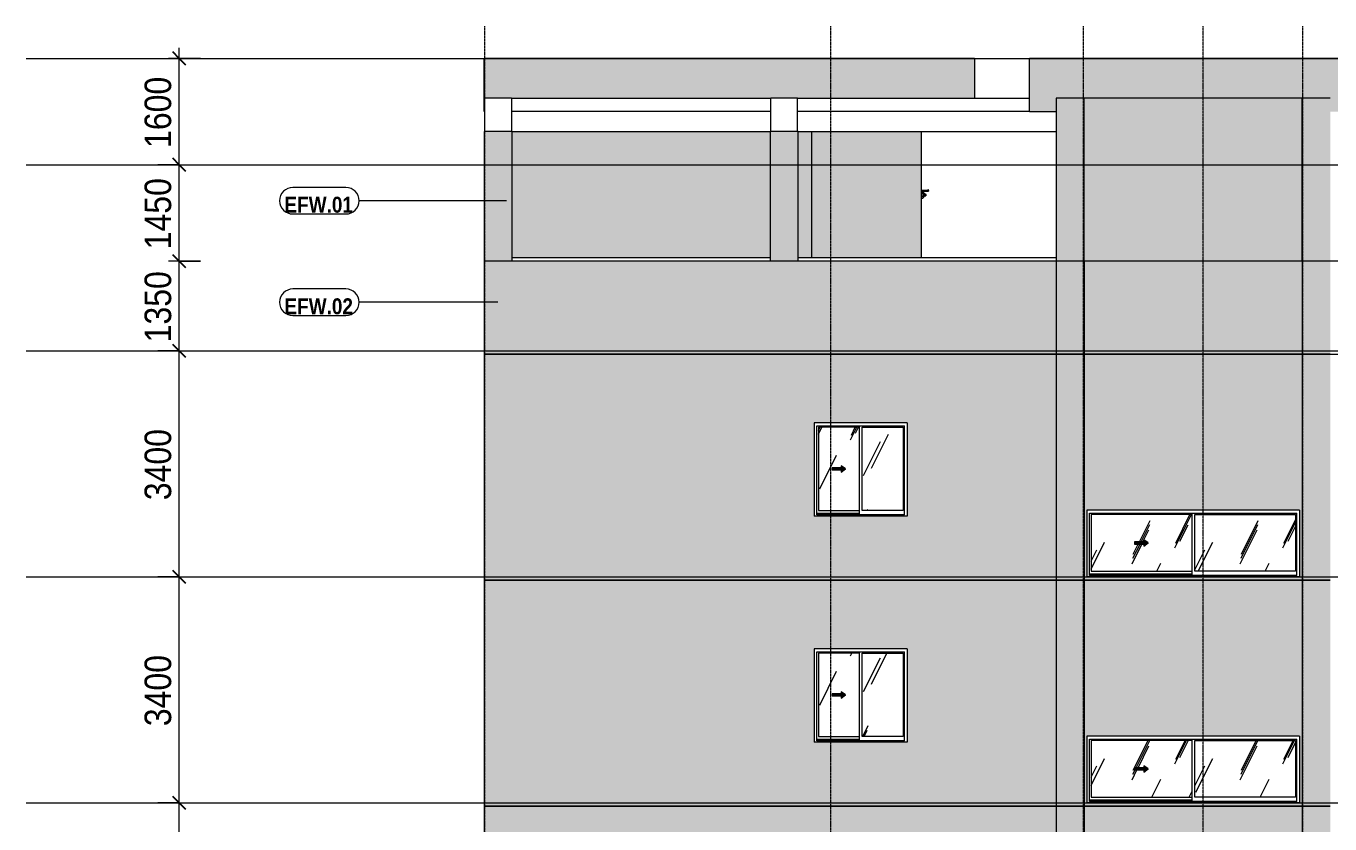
# Model space of a CAD drawing. Header units: millimetres. Extents: x -134153 to 99383, y -5233 to 35400.
# Drawn here: x -134153 to -114548, y 22281 to 34286 of the extents above; entities that cross this region are included whole.
import ezdxf

# ---------------------------------------------------------------- set-up
doc = ezdxf.new("R2010")
doc.units = ezdxf.units.MM
for name, pattern in [('1 NÉT CALL OUT', [6, 3, -3]), ('Centre', [31.75, 6.35, -4.7625, 15.875, -4.7625]), ('Grid Line', [22.225, 12.7, -3.175, 3.175, -3.175])]:
    doc.linetypes.add(name, pattern=pattern)
for name, color, linetype, lineweight in [('0-1', 7, 'Continuous', 5), ('A-ANNO-DIMS', 211, 'Continuous', 9), ('A-ANNO-DIMS-160', 211, 'Continuous', 9), ('A-DETL-GENF', 92, 'Continuous', 9), ('A-DETL-GENF-1', 92, '1 NÉT CALL OUT', 9), ('A-DOOR', 31, 'Continuous', 9), ('A-FLOR-1', 7, 'Continuous', 9), ('A-FLOR-LEVL-2', 51, 'Centre', 9), ('A-GLAZ', 151, 'Continuous', 9), ('A-GLAZ-3', 7, '1 NÉT CALL OUT', 9), ('A-WALL', 113, 'Continuous', 9), ('A-WALL-IDEN', 211, 'Continuous', 9), ('A-WALL-PATT', 111, 'Continuous', 9), ('A-WALL-PATT-2', 111, 'Continuous', 5), ('I-WALL', 2, 'Continuous', 9), ('S-BEAM-1', 7, 'Continuous', 9), ('S-COLS-1', 7, 'Continuous', 9), ('S-GRID-1', 1, 'Grid Line', 9)]:
    doc.layers.add(name, color=color, linetype=linetype, lineweight=lineweight)
doc.styles.add('Arial_B', font='arialbd_0.ttf', dxfattribs={"width": 0.85, "height": 240})
doc.styles.add('UTM Avo', font='UTM Avo.ttf', dxfattribs={"width": 0.9, "height": 400})
doc.dimstyles.new('1_Dim_chi_tiet_2_5', dxfattribs={"dimscale": 304.8, "dimtxt": 399.720379, "dimasz": 0.629921, "dimexe": 0.524934, "dimexo": 0.0625, "dimgap": 0.052493, "dimtad": 1, "dimdec": 0, "dimrnd": 5, "dimzin": 0, "dimdsep": 46, "dimtxsty": 'UTM Avo', "dimblk1": 'OBLIQUE', "dimblk2": 'OBLIQUE', "dimsah": 1, "dimcen": 0.09, "dimdle": 0.524934, "dimazin": 0, "dimtfac": 1, "dimtdec": 4, "dimtix": 1, "dimtmove": 0, "dimatfit": 3, "dimfxl": 1.049869, "dimfxlon": 1, "dimtvp": 1, "dimtolj": 1, "dimtzin": 0, "dimarcsym": 2})
pattern_1 = [(63.435, (-79954.8, 1311.3), (-0.002, 1625.6), [567.96, -3066.99]), (63.435, (-81580.4, 1311.3), (-0.002, 1625.6), [567.96, -3066.99]), (63.435, (-79176.65, 1625.35), (-0.002, 1625.6), [567.96, -3066.99]), (63.435, (-80802.25, 1625.35), (-0.002, 1625.6), [567.96, -3066.99]), (63.435, (-79294.4, 1514.5), (-0.002, 1625.6), [567.96, -3066.99]), (63.435, (-80920, 1514.5), (-0.002, 1625.6), [567.96, -3066.99]), (63.435, (-79414.5, 2149.4), (-0.002, 1625.6), [276.055, -3358.896]), (63.435, (-81040.1, 2149.4), (-0.002, 1625.6), [276.055, -3358.896]), (63.435, (-79493, 2051.15), (-0.002, 1625.6), [567.96, -3066.99]), (63.435, (-81118.6, 2051.15), (-0.002, 1625.6), [567.96, -3066.99]), (63.435, (-79479.15, 2121.7), (-0.002, 1625.6), [567.96, -3066.99]), (63.435, (-81104.76, 2121.7), (-0.002, 1625.6), [567.96, -3066.99]), (63.435, (-80135, 1812.2), (-0.002, 1625.6), [567.96, -3066.99]), (63.435, (-81760.6, 1812.2), (-0.002, 1625.6), [567.96, -3066.99]), (63.435, (-80121.15, 1895.35), (-0.002, 1625.6), [567.96, -3066.99]), (63.435, (-81746.75, 1895.35), (-0.002, 1625.6), [567.96, -3066.99]), (63.435, (-80117.4, 1955.3), (-0.002, 1625.6), [567.96, -3066.99]), (63.435, (-81743, 1955.3), (-0.002, 1625.6), [567.96, -3066.99])]

# ---------------------------------------------------------------- blocks, each defined once
blk = doc.blocks.new('NCV_TKTC_KET CAU_rvt-1-TKCS_MẶT ĐỨNG HƯỚNG BẮC')
at = {"layer": 'A-FLOR-1'}
for p, q in [((-126853, 33200), (-122953, 33200)), ((-122553, 33200), (-119063, 33200)), ((-122953, 33000), (-126853, 33000)), ((-119063, 33000), (-122553, 33000))]:
    blk.add_line(p, q, dxfattribs=at)
at = {"layer": 'S-BEAM-1'}
for p, q in [((-126853, 33200), (-122953, 33200)), ((-122553, 33200), (-119063, 33200)), ((-126843, 32700), (-122963, 32700)), ((-122543, 32700), (-118663, 32700))]:
    blk.add_line(p, q, dxfattribs=at)
at = {"layer": 'S-COLS-1'}
for p, q in [((-127253, 32700), (-127253, 33200)), ((-126853, 33200), (-127253, 33200)), ((-126853, 33200), (-126853, 32700)), ((-122953, 32700), (-122953, 33200)), ((-122553, 33200), (-122953, 33200)), ((-122553, 32700), (-122553, 33200))]:
    blk.add_line(p, q, dxfattribs=at)
blk = doc.blocks.new('FD_01 - FD_01-1200x2200mm-V53-TKCS_MẶT ĐỨNG HƯỚNG BẮC')
at = {"layer": 'A-DOOR'}
for p, q in [((-120693, 31818), (-120667, 31818)), ((-120693, 31815), (-120667, 31815)), ((-120692, 31772), (-120681, 31772)), ((-120689, 31765), (-120692, 31765)), ((-120691, 31792), (-120691, 31798)), ((-120691, 31798), (-120687, 31798)), ((-120687, 31792), (-120691, 31792)), ((-120691, 31781), (-120691, 31789)), ((-120691, 31776), (-120661, 31776)), ((-120691, 31776), (-120686, 31776)), ((-120691, 31765), (-120690, 31765)), ((-120691, 31723), (-120691, 31762)), ((-120690, 31765), (-120687, 31765)), ((-120687, 31798), (-120665, 31798)), ((-120687, 31792), (-120687, 31798)), ((-120665, 31792), (-120687, 31792)), ((-120687, 31765), (-120643, 31765)), ((-120686, 31776), (-120678, 31776)), ((-120686, 31774), (-120686, 31776)), ((-120682, 31774), (-120686, 31774)), ((-120685, 31774), (-120685, 31772)), ((-120683, 31774), (-120685, 31774)), ((-120685, 31774), (-120684, 31774)), ((-120682, 31814), (-120684, 31814)), ((-120684, 31814), (-120682, 31814)), ((-120684, 31814), (-120684, 31801)), ((-120684, 31774), (-120683, 31774)), ((-120683, 31814), (-120668, 31814)), ((-120668, 31801), (-120683, 31801)), ((-120616, 31814), (-120682, 31814)), ((-120682, 31814), (-120682, 31798)), ((-120678, 31774), (-120682, 31774)), ((-120682, 31774), (-120678, 31774)), ((-120678, 31774), (-120682, 31774)), ((-120681, 31772), (-120656, 31772)), ((-120680, 31814), (-120680, 31798)), ((-120678, 31776), (-120668, 31776)), ((-120678, 31776), (-120678, 31774)), ((-120673, 31774), (-120678, 31774)), ((-120678, 31774), (-120673, 31774)), ((-120673, 31774), (-120678, 31774)), ((-120673, 31774), (-120669, 31774)), ((-120667, 31774), (-120673, 31774)), ((-120668, 31774), (-120673, 31774)), ((-120672, 31798), (-120672, 31814)), ((-120643, 31814), (-120671, 31814)), ((-120671, 31798), (-120671, 31814)), ((-120671, 31800), (-120643, 31800)), ((-120669, 31774), (-120667, 31774)), ((-120668, 31801), (-120668, 31814)), ((-120668, 31801), (-120668, 31814)), ((-120668, 31801), (-120668, 31814)), ((-120668, 31776), (-120666, 31776)), ((-120668, 31774), (-120668, 31776)), ((-120667, 31774), (-120668, 31774)), ((-120667, 31818), (-120666, 31818)), ((-120667, 31818), (-120667, 31818)), ((-120667, 31818), (-120667, 31818)), ((-120667, 31815), (-120666, 31815)), ((-120667, 31815), (-120667, 31815)), ((-120667, 31815), (-120667, 31815)), ((-120667, 31776), (-120661, 31776)), ((-120667, 31772), (-120667, 31774)), ((-120667, 31774), (-120667, 31774)), ((-120666, 31774), (-120667, 31774)), ((-120666, 31818), (-120640, 31818)), ((-120666, 31815), (-120640, 31815)), ((-120666, 31774), (-120666, 31776)), ((-120665, 31798), (-120661, 31798)), ((-120665, 31792), (-120665, 31798)), ((-120661, 31792), (-120665, 31792)), ((-120661, 31798), (-120661, 31792)), ((-120661, 31789), (-120661, 31781)), ((-120661, 31776), (-120661, 31776)), ((-120656, 31772), (-120659, 31772)), ((-120656, 31765), (-120656, 31772)), ((-120638, 31813), (-120643, 31813)), ((-120643, 31801), (-120638, 31801)), ((-120642, 31765), (-120626, 31756)), ((-120640, 31818), (-120639, 31818)), ((-120640, 31815), (-120639, 31815)), ((-120639, 31818), (-120589, 31818)), ((-120639, 31815), (-120589, 31815)), ((-120588, 31812), (-120638, 31812)), ((-120638, 31802), (-120588, 31802)), ((-120616, 31814), (-120614, 31814)), ((-120614, 31814), (-120616, 31814)), ((-120592, 31814), (-120594, 31814)), ((-120594, 31800), (-120592, 31800)), ((-120593, 31820), (-120593, 31818)), ((-120593, 31820), (-120581, 31820)), ((-120581, 31820), (-120593, 31820)), ((-120593, 31814), (-120593, 31811)), ((-120592, 31814), (-120593, 31814)), ((-120593, 31814), (-120593, 31814)), ((-120593, 31814), (-120593, 31811)), ((-120593, 31804), (-120593, 31800)), ((-120593, 31804), (-120593, 31800)), ((-120593, 31800), (-120592, 31800)), ((-120592, 31815), (-120592, 31814)), ((-120592, 31814), (-120591, 31814)), ((-120592, 31814), (-120592, 31814)), ((-120592, 31814), (-120592, 31814)), ((-120591, 31800), (-120592, 31800)), ((-120591, 31814), (-120588, 31814)), ((-120591, 31811), (-120591, 31814)), ((-120591, 31800), (-120591, 31804)), ((-120588, 31800), (-120591, 31800)), ((-120590, 31811), (-120588, 31811)), ((-120588, 31804), (-120590, 31804)), ((-120590, 31800), (-120588, 31800)), ((-120589, 31818), (-120587, 31818)), ((-120587, 31818), (-120589, 31818)), ((-120587, 31818), (-120589, 31818)), ((-120589, 31818), (-120587, 31818)), ((-120589, 31815), (-120587, 31815)), ((-120587, 31815), (-120589, 31815)), ((-120587, 31815), (-120589, 31815)), ((-120589, 31815), (-120587, 31815)), ((-120589, 31815), (-120587, 31815)), ((-120587, 31815), (-120589, 31815)), ((-120588, 31818), (-120587, 31818)), ((-120587, 31818), (-120588, 31818)), ((-120588, 31814), (-120585, 31814)), ((-120588, 31811), (-120588, 31811)), ((-120588, 31811), (-120586, 31811)), ((-120586, 31804), (-120588, 31804)), ((-120588, 31804), (-120588, 31804)), ((-120585, 31800), (-120588, 31800)), ((-120587, 31818), (-120580, 31818)), ((-120587, 31815), (-120580, 31815)), ((-120584, 31814), (-120586, 31814)), ((-120584, 31814), (-120586, 31814)), ((-120586, 31804), (-120586, 31811)), ((-120586, 31800), (-120584, 31800)), ((-120584, 31814), (-120585, 31814)), ((-120585, 31814), (-120583, 31814)), ((-120585, 31814), (-120585, 31800)), ((-120585, 31800), (-120584, 31800)), ((-120584, 31814), (-120583, 31814)), ((-120583, 31800), (-120584, 31800)), ((-120583, 31814), (-120581, 31814)), ((-120583, 31800), (-120583, 31814)), ((-120581, 31800), (-120583, 31800)), ((-120582, 31814), (-120582, 31815)), ((-120581, 31818), (-120581, 31820)), ((-120580, 31818), (-120580, 31818)), ((-120580, 31815), (-120580, 31815)), ((-120580, 31800), (-120580, 31814)), ((-120579, 31815), (-120579, 31818)), ((-120693, 31709), (-120682, 31696)), ((-120692, 31720), (-120689, 31720)), ((-120690, 31720), (-120691, 31720)), ((-120687, 31720), (-120690, 31720)), ((-120643, 31720), (-120687, 31720)), ((-120679, 31697), (-120681, 31697)), ((-120681, 31697), (-120679, 31697)), ((-120679, 31696), (-120672, 31696)), ((-120672, 31696), (-120679, 31696)), ((-120670, 31697), (-120672, 31697)), ((-120672, 31697), (-120670, 31697)), ((-120669, 31696), (-120656, 31712)), ((-120658, 31742), (-120652, 31752)), ((-120652, 31732), (-120658, 31742)), ((-120656, 31712), (-120656, 31720)), ((-120652, 31752), (-120640, 31752)), ((-120640, 31732), (-120652, 31732)), ((-120626, 31729), (-120642, 31720)), ((-120640, 31752), (-120635, 31742)), ((-120635, 31742), (-120640, 31732)), ((-120625, 31754), (-120625, 31731))]:
    blk.add_line(p, q, dxfattribs=at)
at = {"layer": 'A-DOOR', "flags": 128}
for points in [[(-120691, 31765), (-120691, 31765), (-120691, 31765), (-120691, 31764), (-120691, 31764), (-120691, 31763), (-120691, 31763), (-120691, 31762)], [(-120691, 31762), (-120691, 31763), (-120691, 31763), (-120691, 31764), (-120691, 31764), (-120691, 31765), (-120691, 31765)], [(-120589, 31807), (-120589, 31808), (-120589, 31809), (-120589, 31810), (-120589, 31810), (-120590, 31811), (-120590, 31811)], [(-120590, 31804), (-120590, 31804), (-120589, 31805), (-120589, 31805), (-120589, 31806), (-120589, 31807), (-120589, 31807)], [(-120691, 31723), (-120691, 31722), (-120691, 31722), (-120691, 31721), (-120691, 31721), (-120691, 31720), (-120691, 31720), (-120691, 31720)], [(-120691, 31720), (-120691, 31720), (-120691, 31721), (-120691, 31721), (-120691, 31722), (-120691, 31722), (-120691, 31723)], [(-120681, 31696), (-120681, 31696), (-120681, 31696), (-120681, 31696), (-120681, 31696), (-120681, 31696), (-120681, 31696), (-120681, 31696), (-120681, 31696), (-120681, 31696), (-120681, 31696), (-120682, 31696), (-120682, 31696), (-120682, 31696), (-120682, 31696), (-120682, 31696), (-120682, 31696), (-120682, 31696), (-120682, 31696), (-120682, 31696), (-120682, 31696), (-120682, 31696), (-120682, 31696)], [(-120681, 31696), (-120681, 31696), (-120681, 31696), (-120681, 31696), (-120681, 31696), (-120681, 31696), (-120681, 31696), (-120681, 31696), (-120681, 31696), (-120681, 31696), (-120681, 31696), (-120681, 31696), (-120681, 31696), (-120680, 31696), (-120680, 31696), (-120680, 31696), (-120680, 31696), (-120680, 31696), (-120680, 31696), (-120680, 31696), (-120679, 31696), (-120679, 31696), (-120679, 31696), (-120679, 31696), (-120679, 31696), (-120679, 31696), (-120678, 31696), (-120678, 31696), (-120678, 31696), (-120678, 31696), (-120678, 31696), (-120677, 31696), (-120677, 31696), (-120677, 31696), (-120677, 31696), (-120677, 31696), (-120676, 31696), (-120676, 31696), (-120676, 31696), (-120676, 31696), (-120675, 31696), (-120675, 31696), (-120675, 31696), (-120675, 31696), (-120675, 31696), (-120674, 31696), (-120674, 31696), (-120674, 31696), (-120674, 31696), (-120673, 31696), (-120673, 31696), (-120673, 31696), (-120673, 31696), (-120673, 31696), (-120672, 31696), (-120672, 31696), (-120672, 31696), (-120672, 31696), (-120672, 31696), (-120672, 31696), (-120671, 31696), (-120671, 31696), (-120671, 31696), (-120671, 31696), (-120671, 31696), (-120671, 31696), (-120671, 31696), (-120671, 31696), (-120670, 31696), (-120670, 31696), (-120670, 31696), (-120670, 31696), (-120670, 31696), (-120670, 31696), (-120670, 31696), (-120670, 31696), (-120670, 31696), (-120670, 31696), (-120670, 31696)], [(-120670, 31696), (-120670, 31696), (-120670, 31696), (-120670, 31696), (-120670, 31696), (-120670, 31696), (-120670, 31696), (-120670, 31696), (-120670, 31696), (-120670, 31696), (-120670, 31696), (-120671, 31696), (-120671, 31696), (-120671, 31696), (-120671, 31696), (-120671, 31696), (-120671, 31696), (-120671, 31696), (-120671, 31696), (-120672, 31696), (-120672, 31696), (-120672, 31696), (-120672, 31696), (-120672, 31696), (-120672, 31696), (-120673, 31696), (-120673, 31696), (-120673, 31696), (-120673, 31696), (-120673, 31696), (-120674, 31696), (-120674, 31696), (-120674, 31696), (-120674, 31696), (-120674, 31696), (-120675, 31696), (-120675, 31696), (-120675, 31696), (-120675, 31696), (-120676, 31696), (-120676, 31696), (-120676, 31696), (-120676, 31696), (-120676, 31696), (-120677, 31696), (-120677, 31696), (-120677, 31696), (-120677, 31696), (-120677, 31696), (-120678, 31696), (-120678, 31696), (-120678, 31696), (-120678, 31696), (-120678, 31696), (-120679, 31696), (-120679, 31696), (-120679, 31696), (-120679, 31696), (-120679, 31696), (-120680, 31696), (-120680, 31696), (-120680, 31696), (-120680, 31696), (-120680, 31696), (-120680, 31696), (-120680, 31696), (-120680, 31696), (-120681, 31696), (-120681, 31696), (-120681, 31696), (-120681, 31696), (-120681, 31696), (-120681, 31696), (-120681, 31696), (-120681, 31696), (-120681, 31696), (-120681, 31696), (-120681, 31696), (-120681, 31696)], [(-120669, 31696), (-120669, 31696), (-120669, 31696), (-120669, 31696), (-120669, 31696), (-120669, 31696), (-120669, 31696), (-120669, 31696), (-120670, 31696), (-120670, 31696), (-120670, 31696), (-120670, 31696), (-120670, 31696), (-120670, 31696), (-120670, 31696), (-120670, 31696), (-120670, 31696), (-120670, 31696), (-120670, 31696), (-120670, 31696), (-120670, 31696), (-120670, 31696), (-120670, 31696)], [(-120656, 31712), (-120656, 31712), (-120656, 31712), (-120656, 31712), (-120656, 31712), (-120656, 31712), (-120656, 31712), (-120656, 31712), (-120656, 31712), (-120656, 31712), (-120656, 31712), (-120656, 31712), (-120656, 31712), (-120656, 31712), (-120656, 31712), (-120656, 31712), (-120656, 31712), (-120656, 31712), (-120656, 31712)]]:
    blk.add_lwpolyline(points, dxfattribs=at)
at = {"layer": 'A-DOOR'}
for centre, radius, start, end in [((-120643, 31763), 2, 60.8025, 90), ((-120646, 31742), 17, 0, 180), ((-120646, 31742), 16.5, 0, 180), ((-120646, 31742), 17, 180, 0), ((-120646, 31742), 16.5, 180, 0), ((-120646, 31742), 17, 106.4056, 120), ((-120646, 31742), 17, 240, 253.5944), ((-120643, 31722), 2, 270, 299.1975), ((-120627, 31754), 2, 0, 60.8025), ((-120627, 31731), 2, 299.1975, 0)]:
    blk.add_arc(centre, radius, start, end, dxfattribs=at)
for centre, major_axis, ratio, start_param, end_param in [((-120691, 31786), (0, 6), 0.000349, 5.323254, 6.283185), ((-120691, 31788), (0, 12), 0.000349, 2.181662, 3.141593), ((-120671, 31807), (0, 7), 0.965835, 6.029595, 6.536775), ((-120671, 31807), (0, 7), 0.965835, 3.141593, 3.395183), ((-120670, 31807), (0, 6.79), 0.259156, 4.712389, 5.736177), ((-120670, 31807), (0, 6.79), 0.259156, 3.688601, 4.712389), ((-120668, 31807), (0, 2.5), 0.259156, 4.712389, 7.853982), ((-120668, 31807), (0, 2.5), 0.259156, 1.570796, 4.712389), ((-120668, 31807), (0, 6.79), 0.259156, 4.712389, 5.992125), ((-120668, 31807), (0, 6.79), 0.259156, 3.432653, 4.712389), ((-120661, 31786), (0, 6), 0.000349, 5.323254, 6.283185), ((-120661, 31788), (0, 12), 0.000349, 2.181662, 3.141593), ((-120643, 31807), (0, 7), 0.965835, 4.712389, 6.544985), ((-120643, 31807), (0, 7), 0.965835, 2.879793, 4.712389), ((-120638, 31807), (0, 6), 0.965835, 4.712389, 6.283185), ((-120638, 31807), (0, 6), 0.965835, 3.141593, 4.712389), ((-120638, 31807), (0, 5), 0.965835, 4.712389, 6.021386), ((-120638, 31807), (0, 5), 0.965835, 3.403392, 4.712389), ((-120594, 31807), (0, 7), 0.259156, 0, 1.047198), ((-120594, 31807), (0, 7), 0.259156, 2.094395, 3.141593), ((-120592, 31807), (0, 7), 0.259156, 0, 1.047198), ((-120592, 31807), (0, 7), 0.259156, 2.094395, 3.141593), ((-120588, 31807), (0, 5), 0.965835, 2.879793, 3.141593), ((-120586, 31807), (0, 7), 0.259156, 0, 1.308997), ((-120587, 31807), (0, 2.5), 0.259156, 4.712389, 7.853982), ((-120587, 31807), (0, 2.5), 0.259156, 4.712389, 7.853982), ((-120587, 31807), (0, 2.5), 0.259156, 1.570796, 4.712389), ((-120587, 31807), (0, 2.5), 0.259156, 1.570796, 4.712389), ((-120586, 31807), (0, 7), 0.259156, 1.832596, 3.141593), ((-120584, 31807), (0, 7), 0.259156, 0, 1.570796), ((-120588, 31807), (0, 5), 0.965835, 5.235988, 5.759587), ((-120589, 31807), (0, 5), 0.965835, 4.942493, 5.632805), ((-120585, 31807), (0, 2.5), 0.259156, 4.712389, 7.853982), ((-120585, 31807), (0, 2.5), 0.259156, 1.570796, 4.712389), ((-120584, 31807), (0, 7), 0.259156, 1.570796, 3.141593), ((-120589, 31807), (0, 5), 0.965835, 3.791973, 4.482285), ((-120588, 31807), (0, 5), 0.965835, 3.665191, 4.18879)]:
    blk.add_ellipse(centre, major_axis=major_axis, ratio=ratio, start_param=start_param, end_param=end_param, dxfattribs=at)
for points, knots in [([(-120668, 31814), (-120667, 31813), (-120667, 31813), (-120667, 31813), (-120666, 31813), (-120666, 31812), (-120666, 31812), (-120665, 31812), (-120665, 31812), (-120665, 31812), (-120665, 31811), (-120665, 31811), (-120665, 31811), (-120665, 31811), (-120664, 31810), (-120664, 31810), (-120664, 31810), (-120664, 31810), (-120664, 31809), (-120664, 31809), (-120664, 31809), (-120664, 31808), (-120664, 31808), (-120664, 31807)], [0, 0, 0, 0, 0.1, 0.2, 0.25, 0.3, 0.35, 0.375, 0.4, 0.425, 0.45, 0.5, 0.55, 0.575, 0.6, 0.625, 0.65, 0.7, 0.75, 0.8, 0.85, 0.9, 1, 1, 1, 1]), ([(-120664, 31807), (-120664, 31807), (-120664, 31807), (-120664, 31806), (-120664, 31806), (-120664, 31806), (-120664, 31805), (-120664, 31805), (-120664, 31805), (-120664, 31805), (-120665, 31804), (-120665, 31804), (-120665, 31804), (-120665, 31804), (-120665, 31803), (-120665, 31803), (-120665, 31803), (-120666, 31803), (-120666, 31803), (-120666, 31802), (-120667, 31802), (-120667, 31802), (-120667, 31801), (-120668, 31801)], [0, 0, 0, 0, 0.1, 0.15, 0.2, 0.25, 0.3, 0.35, 0.375, 0.4, 0.425, 0.45, 0.5, 0.55, 0.575, 0.6, 0.625, 0.65, 0.7, 0.75, 0.8, 0.9, 1, 1, 1, 1]), ([(-120691, 31752), (-120691, 31753), (-120691, 31755), (-120691, 31757), (-120691, 31758), (-120691, 31759), (-120690, 31759), (-120690, 31758), (-120690, 31758), (-120690, 31756), (-120690, 31755), (-120690, 31755)], [0, 0, 0, 0, 0.2, 0.3, 0.4, 0.5, 0.6, 0.7, 0.8, 0.9, 1, 1, 1, 1]), ([(-120690, 31755), (-120690, 31756), (-120690, 31757), (-120690, 31758), (-120690, 31759), (-120691, 31759), (-120691, 31758), (-120691, 31757), (-120691, 31755), (-120691, 31754), (-120691, 31753), (-120691, 31752)], [0, 0, 0, 0, 0.2, 0.3, 0.4, 0.5, 0.6, 0.7, 0.8, 0.9, 1, 1, 1, 1]), ([(-120690, 31749), (-120690, 31748), (-120690, 31747), (-120690, 31746), (-120690, 31745), (-120691, 31745), (-120691, 31746), (-120691, 31747), (-120691, 31749), (-120691, 31750), (-120691, 31751), (-120691, 31752)], [0, 0, 0, 0, 0.2, 0.3, 0.4, 0.5, 0.6, 0.7, 0.8, 0.9, 1, 1, 1, 1]), ([(-120691, 31752), (-120691, 31751), (-120691, 31749), (-120691, 31747), (-120691, 31746), (-120691, 31745), (-120690, 31745), (-120690, 31746), (-120690, 31746), (-120690, 31748), (-120690, 31749), (-120690, 31749)], [0, 0, 0, 0, 0.2, 0.3, 0.4, 0.5, 0.6, 0.7, 0.8, 0.9, 1, 1, 1, 1]), ([(-120691, 31733), (-120691, 31734), (-120691, 31736), (-120691, 31738), (-120691, 31739), (-120691, 31740), (-120690, 31740), (-120690, 31739), (-120690, 31739), (-120690, 31737), (-120690, 31736), (-120690, 31736)], [0, 0, 0, 0, 0.2, 0.3, 0.4, 0.5, 0.6, 0.7, 0.8, 0.9, 1, 1, 1, 1]), ([(-120690, 31736), (-120690, 31737), (-120690, 31738), (-120690, 31739), (-120690, 31740), (-120691, 31740), (-120691, 31739), (-120691, 31738), (-120691, 31736), (-120691, 31735), (-120691, 31734), (-120691, 31733)], [0, 0, 0, 0, 0.2, 0.3, 0.4, 0.5, 0.6, 0.7, 0.8, 0.9, 1, 1, 1, 1]), ([(-120690, 31730), (-120690, 31729), (-120690, 31728), (-120690, 31727), (-120690, 31726), (-120691, 31726), (-120691, 31727), (-120691, 31728), (-120691, 31730), (-120691, 31731), (-120691, 31732), (-120691, 31733)], [0, 0, 0, 0, 0.2, 0.3, 0.4, 0.5, 0.6, 0.7, 0.8, 0.9, 1, 1, 1, 1]), ([(-120691, 31733), (-120691, 31732), (-120691, 31730), (-120691, 31728), (-120691, 31727), (-120691, 31726), (-120690, 31726), (-120690, 31727), (-120690, 31727), (-120690, 31729), (-120690, 31730), (-120690, 31730)], [0, 0, 0, 0, 0.2, 0.3, 0.4, 0.5, 0.6, 0.7, 0.8, 0.9, 1, 1, 1, 1])]:
    blk.add_open_spline(points, degree=3, knots=knots, dxfattribs=at)
for points in [[(-120690, 31755), (-120690, 31754), (-120690, 31753), (-120690, 31752), (-120690, 31752)], [(-120690, 31753), (-120690, 31754), (-120690, 31754), (-120690, 31755)], [(-120690, 31752), (-120690, 31751), (-120690, 31751), (-120690, 31750), (-120690, 31749)], [(-120690, 31749), (-120690, 31750), (-120690, 31750), (-120690, 31751)], [(-120690, 31736), (-120690, 31735), (-120690, 31734), (-120690, 31734), (-120690, 31733)], [(-120690, 31734), (-120690, 31735), (-120690, 31735), (-120690, 31736)], [(-120690, 31733), (-120690, 31732), (-120690, 31732), (-120690, 31731), (-120690, 31730)], [(-120690, 31730), (-120690, 31731), (-120690, 31731), (-120690, 31732)]]:
    blk.add_open_spline(points, degree=3, dxfattribs=at)
blk = doc.blocks.new('1_FAMILY RVT - W01-WxH 1400x1400xmm-V189-TKCS_MẶT ĐỨNG HƯỚNG BẮC')
at = {"layer": 'A-DETL-GENF-1'}
blk.add_hatch(color=256, dxfattribs=at).paths.add_polyline_path([(-121898, 24176), (-121830, 24224), (-121898, 24271), (-121898, 24241), (-122034, 24241), (-122034, 24207), (-121898, 24207)])
at = {"layer": 'A-GLAZ'}
h = blk.add_hatch(dxfattribs=at)
h.set_pattern_fill('FP_1', color=256, style=0, pattern_type=2)
h.set_pattern_definition(pattern_1)
h.paths.add_polyline_path([(-122239, 23597), (-121625, 23597), (-121625, 24851), (-122239, 24851), (-122239, 24207)])
h.paths.add_polyline_path([(-121898, 24176), (-121898, 24207), (-122034, 24207), (-122034, 24241), (-121898, 24241), (-121898, 24271), (-121830, 24224), (-121855, 24207)])
h = blk.add_hatch(dxfattribs=at)
h.set_pattern_fill('FP_1', color=256, style=0, pattern_type=2)
h.set_pattern_definition(pattern_1)
h.paths.add_polyline_path([(-121580, 23597), (-120966, 23597), (-120966, 24851), (-121580, 24851), (-121580, 24474)])
at = {"layer": 'A-DETL-GENF'}
for p, q in [((-122034, 24241), (-122034, 24207)), ((-122034, 24241), (-121898, 24241)), ((-121898, 24241), (-122034, 24241)), ((-122034, 24241), (-122034, 24207)), ((-122034, 24207), (-121898, 24207)), ((-122034, 24207), (-121898, 24207)), ((-121898, 24271), (-121898, 24241)), ((-121830, 24224), (-121898, 24271)), ((-121830, 24224), (-121898, 24271)), ((-121898, 24271), (-121898, 24241)), ((-121830, 24224), (-121898, 24176)), ((-121898, 24176), (-121830, 24224)), ((-121898, 24207), (-121898, 24176)), ((-121898, 24207), (-121898, 24176))]:
    blk.add_line(p, q, dxfattribs=at)
at = {"layer": 'A-GLAZ'}
for p, q in [((-120903, 24914), (-122303, 24914)), ((-122303, 24914), (-122303, 23514)), ((-120903, 24914), (-120903, 23514)), ((-122262, 24873), (-120943, 24873)), ((-122262, 23533), (-122262, 24873)), ((-122239, 24851), (-122239, 23597)), ((-121625, 24851), (-122239, 24851)), ((-121625, 24873), (-121625, 23533)), ((-121580, 23597), (-121580, 24851)), ((-121580, 24851), (-120966, 24851)), ((-120966, 24851), (-120966, 23597)), ((-120943, 23533), (-120943, 24873)), ((-121625, 23553), (-122262, 23553)), ((-121625, 23553), (-122262, 23553)), ((-120943, 23533), (-122262, 23533)), ((-122239, 23597), (-121625, 23597)), ((-120966, 23597), (-121580, 23597)), ((-120903, 23514), (-122303, 23514))]:
    blk.add_line(p, q, dxfattribs=at)
blk = doc.blocks.new('1_FAMILY RVT - W01-WxH 1000x3200-V210-TKCS_MẶT ĐỨNG HƯỚNG BẮC')
at = {"layer": 'A-DETL-GENF-1'}
blk.add_hatch(color=256, dxfattribs=at).paths.add_polyline_path([(-117348, 23062), (-117280, 23110), (-117348, 23157), (-117348, 23126), (-117484, 23126), (-117484, 23093), (-117348, 23093), (-117348, 23077)])
at = {"layer": 'A-GLAZ'}
h = blk.add_hatch(dxfattribs=at)
h.set_pattern_fill('FP_1', color=256, style=0, pattern_type=2)
h.set_pattern_definition(pattern_1)
h.paths.add_polyline_path([(-116625, 22683), (-116625, 23537), (-118139, 23537), (-118139, 22683), (-117280, 22683)])
h.paths.add_polyline_path([(-117348, 23062), (-117348, 23093), (-117484, 23093), (-117484, 23126), (-117348, 23126), (-117348, 23157), (-117280, 23110), (-117327, 23077)])
h = blk.add_hatch(dxfattribs=at)
h.set_pattern_fill('FP_1', color=256, style=0, pattern_type=2)
h.set_pattern_definition(pattern_1)
h.paths.add_polyline_path([(-116580, 22683), (-115066, 22683), (-115066, 23537), (-116580, 23537), (-116580, 23077)])
at = {"layer": 'A-DETL-GENF'}
for p, q in [((-117348, 23157), (-117348, 23126)), ((-117280, 23110), (-117348, 23157)), ((-117280, 23110), (-117348, 23157)), ((-117348, 23157), (-117348, 23126)), ((-117484, 23126), (-117484, 23093)), ((-117484, 23126), (-117348, 23126)), ((-117348, 23126), (-117484, 23126)), ((-117484, 23126), (-117484, 23093)), ((-117484, 23093), (-117348, 23093)), ((-117484, 23093), (-117348, 23093)), ((-117280, 23110), (-117348, 23062)), ((-117348, 23062), (-117280, 23110)), ((-117348, 23093), (-117348, 23062)), ((-117348, 23093), (-117348, 23062))]:
    blk.add_line(p, q, dxfattribs=at)
at = {"layer": 'A-GLAZ'}
for p, q in [((-115003, 23600), (-118203, 23600)), ((-118203, 23600), (-118203, 22600)), ((-118162, 23559), (-115043, 23559)), ((-118162, 22619), (-118162, 23559)), ((-118139, 23537), (-118139, 22683)), ((-116625, 23537), (-118139, 23537)), ((-116625, 23559), (-116625, 22619)), ((-116580, 22683), (-116580, 23537)), ((-116580, 23537), (-115066, 23537)), ((-115066, 23537), (-115066, 22683)), ((-115043, 22619), (-115043, 23559)), ((-115003, 23600), (-115003, 22600)), ((-115003, 22600), (-118203, 22600)), ((-116625, 22638), (-118162, 22638)), ((-116625, 22638), (-118162, 22638)), ((-115043, 22619), (-118162, 22619)), ((-118139, 22683), (-116625, 22683)), ((-115066, 22683), (-116580, 22683))]:
    blk.add_line(p, q, dxfattribs=at)
blk = doc.blocks.new('1_FAMILY RVT - W01-WxH 1400x1400xmm-V213-TKCS_MẶT ĐỨNG HƯỚNG BẮC')
at = {"layer": 'A-DETL-GENF-1'}
blk.add_hatch(color=256, dxfattribs=at).paths.add_polyline_path([(-121898, 27576), (-121830, 27624), (-121898, 27671), (-121898, 27641), (-122034, 27641), (-122034, 27607), (-121898, 27607)])
at = {"layer": 'A-GLAZ'}
h = blk.add_hatch(dxfattribs=at)
h.set_pattern_fill('FP_1', color=256, style=0, pattern_type=2)
h.set_pattern_definition(pattern_1)
h.paths.add_polyline_path([(-122239, 26997), (-121625, 26997), (-121625, 28251), (-122239, 28251), (-122239, 27493)])
h.paths.add_polyline_path([(-121898, 27576), (-121898, 27607), (-122034, 27607), (-122034, 27641), (-121898, 27641), (-121898, 27671), (-121830, 27624), (-121855, 27607)])
h = blk.add_hatch(dxfattribs=at)
h.set_pattern_fill('FP_1', color=256, style=0, pattern_type=2)
h.set_pattern_definition(pattern_1)
h.paths.add_polyline_path([(-121580, 26997), (-120966, 26997), (-120966, 28251), (-121580, 28251), (-121580, 27493)])
at = {"layer": 'A-DETL-GENF'}
for p, q in [((-121898, 27671), (-121898, 27641)), ((-121830, 27624), (-121898, 27671)), ((-121830, 27624), (-121898, 27671)), ((-121898, 27671), (-121898, 27641)), ((-122034, 27641), (-122034, 27607)), ((-122034, 27641), (-121898, 27641)), ((-121898, 27641), (-122034, 27641)), ((-122034, 27641), (-122034, 27607)), ((-122034, 27607), (-121898, 27607)), ((-122034, 27607), (-121898, 27607)), ((-121830, 27624), (-121898, 27576)), ((-121898, 27576), (-121830, 27624)), ((-121898, 27607), (-121898, 27576)), ((-121898, 27607), (-121898, 27576))]:
    blk.add_line(p, q, dxfattribs=at)
at = {"layer": 'A-GLAZ'}
for p, q in [((-120903, 28314), (-122303, 28314)), ((-122303, 28314), (-122303, 26914)), ((-122262, 28273), (-120943, 28273)), ((-122262, 26933), (-122262, 28273)), ((-122239, 28251), (-122239, 26997)), ((-121625, 28251), (-122239, 28251)), ((-121625, 28273), (-121625, 26933)), ((-121580, 26997), (-121580, 28251)), ((-121580, 28251), (-120966, 28251)), ((-120966, 28251), (-120966, 26997)), ((-120943, 26933), (-120943, 28273)), ((-120903, 28314), (-120903, 26914)), ((-120903, 26914), (-122303, 26914)), ((-121625, 26953), (-122262, 26953)), ((-121625, 26953), (-122262, 26953)), ((-120943, 26933), (-122262, 26933)), ((-122239, 26997), (-121625, 26997)), ((-120966, 26997), (-121580, 26997))]:
    blk.add_line(p, q, dxfattribs=at)
blk = doc.blocks.new('1_FAMILY RVT - W01-WxH 1000x3200-V234-TKCS_MẶT ĐỨNG HƯỚNG BẮC')
at = {"layer": 'A-DETL-GENF-1'}
blk.add_hatch(color=256, dxfattribs=at).paths.add_polyline_path([(-117348, 26462), (-117280, 26510), (-117348, 26557), (-117348, 26526), (-117484, 26526), (-117484, 26493), (-117348, 26493)])
at = {"layer": 'A-GLAZ'}
h = blk.add_hatch(dxfattribs=at)
h.set_pattern_fill('FP_1', color=256, style=0, pattern_type=2)
h.set_pattern_definition(pattern_1)
h.paths.add_polyline_path([(-117285, 26083), (-116625, 26083), (-116625, 26937), (-118139, 26937), (-118139, 26083)])
h.paths.add_polyline_path([(-117348, 26462), (-117348, 26493), (-117484, 26493), (-117484, 26526), (-117348, 26526), (-117348, 26557), (-117280, 26510), (-117305, 26493)])
h = blk.add_hatch(dxfattribs=at)
h.set_pattern_fill('FP_1', color=256, style=0, pattern_type=2)
h.set_pattern_definition(pattern_1)
h.paths.add_polyline_path([(-115495, 26083), (-115066, 26083), (-115066, 26937), (-116580, 26937), (-116580, 26083), (-115726, 26083)])
at = {"layer": 'A-DETL-GENF'}
for p, q in [((-117484, 26526), (-117484, 26493)), ((-117484, 26526), (-117348, 26526)), ((-117348, 26526), (-117484, 26526)), ((-117484, 26526), (-117484, 26493)), ((-117484, 26493), (-117348, 26493)), ((-117484, 26493), (-117348, 26493)), ((-117348, 26557), (-117348, 26526)), ((-117280, 26510), (-117348, 26557)), ((-117280, 26510), (-117348, 26557)), ((-117348, 26557), (-117348, 26526)), ((-117280, 26510), (-117348, 26462)), ((-117348, 26462), (-117280, 26510)), ((-117348, 26493), (-117348, 26462)), ((-117348, 26493), (-117348, 26462))]:
    blk.add_line(p, q, dxfattribs=at)
at = {"layer": 'A-GLAZ'}
for p, q in [((-115003, 27000), (-118203, 27000)), ((-118203, 27000), (-118203, 26000)), ((-118162, 26959), (-115043, 26959)), ((-118162, 26019), (-118162, 26959)), ((-118139, 26937), (-118139, 26083)), ((-116625, 26937), (-118139, 26937)), ((-116625, 26959), (-116625, 26019)), ((-116580, 26083), (-116580, 26937)), ((-116580, 26937), (-115066, 26937)), ((-115066, 26937), (-115066, 26083)), ((-115043, 26019), (-115043, 26959)), ((-115003, 27000), (-115003, 26000)), ((-118139, 26083), (-116625, 26083)), ((-115066, 26083), (-116580, 26083)), ((-115003, 26000), (-118203, 26000)), ((-116625, 26038), (-118162, 26038)), ((-116625, 26038), (-118162, 26038)), ((-115043, 26019), (-118162, 26019))]:
    blk.add_line(p, q, dxfattribs=at)
blk = doc.blocks.new('CTL_WALL TAG NO MARK - 10-2062273-TKCS_MẶT ĐỨNG HƯỚNG BẮC')
at = {"layer": 'A-WALL-IDEN'}
for p, q in [((-129344, 30330), (-130141, 30330)), ((-130141, 29930), (-129344, 29930))]:
    blk.add_line(p, q, dxfattribs=at)
for centre, start, end in [((-130141, 30130), 90, 270), ((-129344, 30130), 270, 90)]:
    blk.add_arc(centre, 200, start, end, dxfattribs=at)
blk = doc.blocks.new('DIMBLOCK40-TKCS_MẶT ĐỨNG HƯỚNG BẮC')
at = {"layer": 'A-ANNO-DIMS-160'}
for p, q in [((-132171, 22600), (-131691, 22600)), ((-131851, 22600), (-132171, 22600)), ((-131851, 19200), (-131851, 22600)), ((-132171, 19200), (-131691, 19200)), ((-131851, 19200), (-132171, 19200))]:
    blk.add_line(p, q, dxfattribs=at)
at = {"layer": 'A-ANNO-DIMS-160', "lineweight": 25}
for p, q in [((-131851, 22600), (-131947, 22696)), ((-131851, 22600), (-131755, 22504)), ((-131851, 19200), (-131947, 19296)), ((-131851, 19200), (-131755, 19104))]:
    blk.add_line(p, q, dxfattribs=at)
at = {"layer": 'A-ANNO-DIMS-160', "color": 0, "insert": (-132371, 20352), "char_height": 400, "width": 1314.64, "attachment_point": 1, "rotation": 90, "line_spacing_factor": 1.110334, "style": 'UTM Avo'}
blk.add_mtext('3400', dxfattribs=at)
blk = doc.blocks.new('_Oblique')
at = {"color": 0, "linetype": 'ByBlock', "lineweight": -2}
blk.add_line((-0.5, -0.5), (0.5, 0.5), dxfattribs=at)
blk = doc.blocks.new('DIMBLOCK41-TKCS_MẶT ĐỨNG HƯỚNG BẮC')
at = {"layer": 'A-ANNO-DIMS-160', "lineweight": 25}
for p, q in [((-131851, 26000), (-131947, 26096)), ((-131851, 26000), (-131755, 25904)), ((-131851, 22600), (-131947, 22696)), ((-131851, 22600), (-131755, 22504))]:
    blk.add_line(p, q, dxfattribs=at)
at = {"layer": 'A-ANNO-DIMS-160'}
for p, q in [((-132171, 26000), (-131691, 26000)), ((-131851, 26000), (-132171, 26000)), ((-131851, 22600), (-131851, 26000)), ((-132171, 22600), (-131691, 22600)), ((-131851, 22600), (-132171, 22600))]:
    blk.add_line(p, q, dxfattribs=at)
at = {"layer": 'A-ANNO-DIMS-160', "color": 0, "insert": (-132371, 23752), "char_height": 400, "width": 1314.64, "attachment_point": 1, "rotation": 90, "line_spacing_factor": 1.110334, "style": 'UTM Avo'}
blk.add_mtext('3400', dxfattribs=at)
blk = doc.blocks.new('DIMBLOCK42-TKCS_MẶT ĐỨNG HƯỚNG BẮC')
at = {"layer": 'A-ANNO-DIMS-160', "lineweight": 25}
for p, q in [((-131851, 29400), (-131947, 29496)), ((-131851, 29400), (-131755, 29304)), ((-131851, 26000), (-131947, 26096)), ((-131851, 26000), (-131755, 25904))]:
    blk.add_line(p, q, dxfattribs=at)
at = {"layer": 'A-ANNO-DIMS-160'}
for p, q in [((-132171, 29400), (-131691, 29400)), ((-131851, 29400), (-132171, 29400)), ((-131851, 26000), (-131851, 29400)), ((-132171, 26000), (-131691, 26000)), ((-131851, 26000), (-132171, 26000))]:
    blk.add_line(p, q, dxfattribs=at)
at = {"layer": 'A-ANNO-DIMS-160', "color": 0, "insert": (-132371, 27152), "char_height": 400, "width": 1314.64, "attachment_point": 1, "rotation": 90, "line_spacing_factor": 1.110334, "style": 'UTM Avo'}
blk.add_mtext('3400', dxfattribs=at)
blk = doc.blocks.new('DIMBLOCK43-TKCS_MẶT ĐỨNG HƯỚNG BẮC')
at = {"layer": 'A-ANNO-DIMS-160', "lineweight": 25}
for p, q in [((-131851, 30750), (-131947, 30846)), ((-131851, 30750), (-131755, 30654)), ((-131851, 29400), (-131947, 29496)), ((-131851, 29400), (-131755, 29304))]:
    blk.add_line(p, q, dxfattribs=at)
at = {"layer": 'A-ANNO-DIMS-160'}
for p, q in [((-131531, 30750), (-132011, 30750)), ((-131851, 29400), (-131851, 30750)), ((-131851, 30750), (-131531, 30750)), ((-132171, 29400), (-131691, 29400)), ((-131851, 29400), (-132171, 29400))]:
    blk.add_line(p, q, dxfattribs=at)
at = {"layer": 'A-ANNO-DIMS-160', "color": 0, "insert": (-132371, 29527), "char_height": 400, "width": 1314.64, "attachment_point": 1, "rotation": 90, "line_spacing_factor": 1.110334, "style": 'UTM Avo'}
blk.add_mtext('1350', dxfattribs=at)
blk = doc.blocks.new('DIMBLOCK44-TKCS_MẶT ĐỨNG HƯỚNG BẮC')
at = {"layer": 'A-ANNO-DIMS-160'}
for p, q in [((-132171, 32200), (-131691, 32200)), ((-131851, 32200), (-132171, 32200)), ((-131851, 30750), (-131851, 32200)), ((-131531, 30750), (-132011, 30750)), ((-131851, 30750), (-131531, 30750))]:
    blk.add_line(p, q, dxfattribs=at)
at = {"layer": 'A-ANNO-DIMS-160', "lineweight": 25}
for p, q in [((-131851, 32200), (-131947, 32296)), ((-131851, 32200), (-131755, 32104)), ((-131851, 30750), (-131947, 30846)), ((-131851, 30750), (-131755, 30654))]:
    blk.add_line(p, q, dxfattribs=at)
at = {"layer": 'A-ANNO-DIMS-160', "color": 0, "insert": (-132371, 30927), "char_height": 400, "width": 1314.64, "attachment_point": 1, "rotation": 90, "line_spacing_factor": 1.110334, "style": 'UTM Avo'}
blk.add_mtext('1450', dxfattribs=at)
blk = doc.blocks.new('DIMBLOCK45-TKCS_MẶT ĐỨNG HƯỚNG BẮC')
at = {"layer": 'A-ANNO-DIMS-160'}
for p, q in [((-131851, 32200), (-131851, 33960)), ((-131531, 33800), (-132011, 33800)), ((-131851, 33800), (-131531, 33800)), ((-132171, 32200), (-131691, 32200)), ((-131851, 32200), (-132171, 32200))]:
    blk.add_line(p, q, dxfattribs=at)
at = {"layer": 'A-ANNO-DIMS-160', "lineweight": 25}
for p, q in [((-131851, 33800), (-131947, 33896)), ((-131851, 33800), (-131755, 33704)), ((-131851, 32200), (-131947, 32296)), ((-131851, 32200), (-131755, 32104))]:
    blk.add_line(p, q, dxfattribs=at)
at = {"layer": 'A-ANNO-DIMS-160', "color": 0, "insert": (-132371, 32452), "char_height": 400, "width": 1314.64, "attachment_point": 1, "rotation": 90, "line_spacing_factor": 1.110334, "style": 'UTM Avo'}
blk.add_mtext('1600', dxfattribs=at)

msp = doc.modelspace()

# ---------------------------------------------------------------- hatches: boundary and pattern name
at = {"layer": 'A-WALL-PATT'}
for points in [[(-119902.6, 33200), (-119902.6, 33800), (-127252.6, 33800), (-127252.6, 33200), (-121840.9, 33200)], [(-118667.8, 33000), (-118662.6, 33000), (-118662.6, 33200), (-114542.6, 33200), (-114542.6, 33000), (-114142.6, 33000), (-114142.6, 33800), (-119052.6, 33800), (-119052.6, 33000)], [(-118242.5, 30750), (-118242.5, 33200), (-118662.6, 33200), (-118662.6, 30750)], [(-114962.6, 30750), (-114962.6, 33200), (-118242.5, 33200), (-118242.5, 30750)], [(-114542.6, 30750), (-114542.6, 33200), (-114952.6, 33200), (-114952.6, 30750)]]:
    msp.add_hatch(color=256, dxfattribs=at).paths.add_polyline_path(points)
at = {"layer": 'A-WALL-PATT-2'}
for points in [[(-127252.6, 33000), (-127252.6, 33800), (-127262.6, 33800), (-127262.6, 33000)], [(-119892.6, 33200), (-119892.6, 33800), (-119902.6, 33800), (-119902.6, 33200)], [(-119052.6, 33000), (-119052.6, 33800), (-119062.6, 33800), (-119062.6, 33000)], [(-114952.6, 30750), (-114952.6, 33200), (-114962.6, 33200), (-114962.6, 30750)], [(-126842.6, 30750), (-126842.6, 32700), (-127262.6, 32700), (-127262.6, 30750)], [(-125273.3, 30800), (-122962.6, 30800), (-122962.6, 32700), (-126842.6, 32700), (-126842.6, 30800)], [(-122542.6, 30750), (-122542.6, 32700), (-122962.6, 32700), (-122962.6, 30750)], [(-122542.6, 30800), (-122352.6, 30800), (-122352.6, 32700), (-122542.6, 32700)], [(-122342.6, 30800), (-122342.6, 32700), (-122352.6, 32700), (-122352.6, 30800)], [(-121840.9, 30800), (-120702.6, 30800), (-120702.6, 32700), (-122342.6, 32700), (-122342.6, 30800)], [(-120702.6, 30800), (-120692.6, 30800), (-120692.6, 32700), (-120702.6, 32700), (-120702.6, 30804.4)], [(-127262.6, 29350), (-118662.6, 29350), (-118662.6, 30750), (-127262.6, 30750)], [(-118252.6, 29350), (-118252.6, 30750), (-118662.6, 30750), (-118662.6, 29350)], [(-118242.6, 29350), (-118242.6, 30750), (-118252.6, 30750), (-118252.6, 29350)], [(-118242.6, 29350), (-114962.6, 29350), (-114962.6, 30750), (-118242.6, 30750), (-118242.6, 29700.5)], [(-114552.6, 29350), (-114552.6, 30750), (-114962.6, 30750), (-114962.6, 29350)], [(-114542.6, 29350), (-114542.6, 30750), (-114552.6, 30750), (-114552.6, 29350)], [(-118252.6, 25950), (-118252.6, 29350), (-118662.6, 29350), (-118662.6, 25950)], [(-118242.6, 25950), (-118242.6, 29350), (-118252.6, 29350), (-118252.6, 25950)], [(-114552.6, 25950), (-114552.6, 29350), (-114962.6, 29350), (-114962.6, 25950)], [(-114542.6, 25950), (-114542.6, 29350), (-114552.6, 29350), (-114552.6, 25950)], [(-118252.6, 22550), (-118252.6, 25950), (-118662.6, 25950), (-118662.6, 22550)], [(-118242.6, 22550), (-118242.6, 25950), (-118252.6, 25950), (-118252.6, 22550)], [(-114552.6, 22550), (-114552.6, 25950), (-114962.6, 25950), (-114962.6, 22550)], [(-114542.6, 22550), (-114542.6, 25950), (-114552.6, 25950), (-114552.6, 22550)], [(-118252.6, 19150), (-118252.6, 22550), (-118662.6, 22550), (-118662.6, 19150)], [(-118242.6, 19150), (-118242.6, 22550), (-118252.6, 22550), (-118252.6, 19150)], [(-114552.6, 19150), (-114552.6, 22550), (-114962.6, 22550), (-114962.6, 19150)], [(-114542.6, 19150), (-114542.6, 22550), (-114552.6, 22550), (-114552.6, 19150)]]:
    msp.add_hatch(color=256, dxfattribs=at).paths.add_polyline_path(points)
h = msp.add_hatch(color=256, dxfattribs=at)
h.paths.add_polyline_path([(-121840.9, 25950), (-118662.6, 25950), (-118662.6, 29350), (-127262.6, 29350), (-127262.6, 25950), (-122261.6, 25950)])
h.paths.add_polyline_path([(-122302.6, 26914.4), (-122302.6, 28314.4), (-120902.6, 28314.4), (-120902.6, 26914.4), (-122261.6, 26914.4)])
h = msp.add_hatch(color=256, dxfattribs=at)
h.paths.add_polyline_path([(-118202.6, 25950), (-114962.6, 25950), (-114962.6, 29350), (-118242.6, 29350), (-118242.6, 25950)])
h.paths.add_polyline_path([(-115002.6, 26000), (-118202.6, 26000), (-118202.6, 27000), (-115002.6, 27000), (-115002.6, 26019.1)])
h = msp.add_hatch(color=256, dxfattribs=at)
h.paths.add_polyline_path([(-125014.1, 22550), (-118662.6, 22550), (-118662.6, 25950), (-127262.6, 25950), (-127262.6, 22550)])
h.paths.add_polyline_path([(-121840.9, 23514.4), (-122302.6, 23514.4), (-122302.6, 24914.4), (-120902.6, 24914.4), (-120902.6, 23514.4), (-120943.5, 23514.4)])
h = msp.add_hatch(color=256, dxfattribs=at)
h.paths.add_polyline_path([(-118161.6, 22550), (-114962.6, 22550), (-114962.6, 25950), (-118242.6, 25950), (-118242.6, 22550), (-118202.6, 22550)])
h.paths.add_polyline_path([(-118202.6, 22600), (-118202.6, 23600), (-115002.6, 23600), (-115002.6, 22600), (-118161.6, 22600)])
h = msp.add_hatch(color=256, dxfattribs=at)
h.paths.add_polyline_path([(-127262.6, 19150), (-118662.6, 19150), (-118662.6, 22550), (-127262.6, 22550)])
h.paths.add_polyline_path([(-122261.6, 20114.4), (-122302.6, 20114.4), (-122302.6, 21514.4), (-120902.6, 21514.4), (-120902.6, 20114.4), (-121840.9, 20114.4)])
h = msp.add_hatch(color=256, dxfattribs=at)
h.paths.add_polyline_path([(-118202.6, 19150), (-114962.6, 19150), (-114962.6, 22550), (-118242.6, 22550), (-118242.6, 19150)])
h.paths.add_polyline_path([(-115043.5, 19200), (-118202.6, 19200), (-118202.6, 20200), (-115002.6, 20200), (-115002.6, 19200)])

# ---------------------------------------------------------------- linework, layer by layer
at = {"layer": 'A-FLOR-LEVL-2'}
for p, q in [((-134152.6, 33800), (-25724.3, 33800)), ((-134152.6, 32200), (-25724.3, 32200)), ((-134152.6, 29400), (-25724.3, 29400)), ((-134152.6, 26000), (-25724.3, 26000)), ((-134152.6, 22600), (-25724.3, 22600))]:
    msp.add_line(p, q, dxfattribs=at)
at = {"layer": 'A-WALL'}
for p, q in [((-126842.6, 32700), (-127262.6, 32700)), ((-127262.6, 32700), (-127262.6, 30750)), ((-126842.6, 30750), (-126842.6, 32700)), ((-122542.6, 32700), (-122962.6, 32700)), ((-122962.6, 32700), (-122962.6, 30750)), ((-122542.6, 30750), (-122542.6, 32700)), ((-122962.6, 30800), (-126842.6, 30800)), ((-118662.6, 30800), (-122542.6, 30800)), ((-118662.6, 29350), (-127262.6, 29350)), ((-127262.6, 29350), (-127262.6, 4700)), ((-118662.6, 25950), (-127262.6, 25950)), ((-127262.6, 25950), (-118662.6, 25950)), ((-118662.6, 22550), (-127262.6, 22550)), ((-127262.6, 22550), (-118662.6, 22550))]:
    msp.add_line(p, q, dxfattribs=at)
at = {"layer": 'A-WALL-IDEN'}
for p, q in [((-126928.9, 31658.3), (-129143.7, 31658.3)), ((-127058.9, 30131.3), (-129143.7, 30129.8))]:
    msp.add_line(p, q, dxfattribs=at)
at = {"layer": 'I-WALL'}
for p, q in [((-127262.6, 33000), (-127262.6, 33800)), ((-119892.6, 33800), (-127262.6, 33800)), ((-119892.6, 33800), (-119892.6, 33200)), ((-119062.6, 33000), (-119062.6, 33800)), ((-112042.4, 33800), (-119062.6, 33800)), ((-118662.6, 33200), (-118662.6, 30750)), ((-114542.6, 33200), (-118662.6, 33200)), ((-118242.5, 30750), (-118242.5, 33200)), ((-114962.6, 30750), (-114962.6, 33200)), ((-127252.6, 33000), (-127262.6, 33000)), ((-119062.6, 33000), (-118662.6, 33000)), ((-122342.6, 32700), (-122342.6, 30800)), ((-120692.6, 32700), (-120692.6, 30800)), ((-106362.6, 30750), (-127262.6, 30750)), ((-127262.6, 30750), (-127262.6, 29350)), ((-118662.6, 30750), (-118662.6, 5550)), ((-118242.6, 30750), (-118242.6, 5550)), ((-114962.6, 30750), (-114962.6, 5550)), ((-127262.6, 29350), (-105942.6, 29350)), ((-114542.6, 29350), (-118662.6, 29350)), ((-114542.6, 25950), (-118662.6, 25950)), ((-118662.6, 25950), (-114542.6, 25950)), ((-114542.6, 22550), (-118662.6, 22550)), ((-118662.6, 22550), (-114542.6, 22550))]:
    msp.add_line(p, q, dxfattribs=at)
at = {"layer": 'S-GRID-1'}
for p, q in [((-127252.6, 30285.9), (-127252.6, 34285.9)), ((-122052.6, 30285.9), (-122052.6, 34285.9)), ((-118252.6, 30285.9), (-118252.6, 34285.9)), ((-116452.6, 30285.9), (-116452.6, 34285.9)), ((-114952.6, 30285.9), (-114952.6, 34285.9)), ((-127252.6, 207.3), (-127252.6, 30285.9)), ((-122052.6, 207.3), (-122052.6, 30285.9)), ((-118252.6, 207.3), (-118252.6, 30285.9)), ((-116452.6, 207.3), (-116452.6, 30285.9)), ((-114952.6, 207.3), (-114952.6, 30285.9))]:
    msp.add_line(p, q, dxfattribs=at)

# ---------------------------------------------------------------- block references
at = {"layer": '0-1'}
msp.add_blockref('NCV_TKTC_KET CAU_rvt-1-TKCS_MẶT ĐỨNG HƯỚNG BẮC', (0, 0), dxfattribs=at)
at = {"layer": 'A-DOOR'}
msp.add_blockref('FD_01 - FD_01-1200x2200mm-V53-TKCS_MẶT ĐỨNG HƯỚNG BẮC', (0, 0), dxfattribs=at)
at = {"layer": 'A-GLAZ-3'}
for name in ['1_FAMILY RVT - W01-WxH 1400x1400xmm-V213-TKCS_MẶT ĐỨNG HƯỚNG BẮC', '1_FAMILY RVT - W01-WxH 1000x3200-V234-TKCS_MẶT ĐỨNG HƯỚNG BẮC', '1_FAMILY RVT - W01-WxH 1400x1400xmm-V189-TKCS_MẶT ĐỨNG HƯỚNG BẮC', '1_FAMILY RVT - W01-WxH 1000x3200-V210-TKCS_MẶT ĐỨNG HƯỚNG BẮC']:
    msp.add_blockref(name, (0, 0), dxfattribs=at)
at = {"layer": 'A-WALL-IDEN'}
for p in [(0, 1528.5), (0, 0)]:
    msp.add_blockref('CTL_WALL TAG NO MARK - 10-2062273-TKCS_MẶT ĐỨNG HƯỚNG BẮC', p, dxfattribs=at)

# ---------------------------------------------------------------- texts
at = {"layer": 'A-WALL-IDEN', "char_height": 240, "width": 1062.16, "attachment_point": 5, "line_spacing_factor": 0.936439, "style": 'Arial_B'}
for s, insert in [('\\pt6.7992,13.6008,20.4,27.1992,34.0008,40.8,47.5992,54.4008,61.2,67.9992,74.8008,81.6,88.3992,95.2008,102,108.7992,115.6008,122.4,129.1992,136.0008,142.8,149.5992,156.4008,163.2,169.9992,176.8008,183.6,190.3992,197.2008,204,210.7992,217.6008;EFW.01', (-129752.4, 31596.4)), ('\\pt6.7992,13.6008,20.4,27.1992,34.0008,40.8,47.5992,54.4008,61.2,67.9992,74.8008,81.6,88.3992,95.2008,102,108.7992,115.6008,122.4,129.1992,136.0008,142.8,149.5992,156.4008,163.2,169.9992,176.8008,183.6,190.3992,197.2008,204,210.7992,217.6008;EFW.02', (-129752.4, 30067.9))]:
    msp.add_mtext(s, dxfattribs=dict(at, insert=insert))

# ---------------------------------------------------------------- dimensions: what is measured, and where the dimension line sits
at = {"layer": 'A-ANNO-DIMS'}
for base, p1, p2, override, picture, middle in [((-131851.2, 33800), (-132171.2, 32200), (-131531.2, 33800), {"dimpost": '<>', "dimfxl": 1723.252738}, 'DIMBLOCK45-TKCS_MẶT ĐỨNG HƯỚNG BẮC', (-132074.2, 33000)), ((-131851.2, 32200), (-131531.2, 30750), (-132171.2, 32200), {"dimpost": '<>', "dimfxl": 1584.960567}, 'DIMBLOCK44-TKCS_MẶT ĐỨNG HƯỚNG BẮC', (-132074.2, 31475)), ((-131851.2, 30750), (-132171.2, 29400), (-131531.2, 30750), {"dimpost": '<>', "dimfxl": 1494.021419}, 'DIMBLOCK43-TKCS_MẶT ĐỨNG HƯỚNG BẮC', (-132074.2, 30075)), ((-131851.2, 29400), (-132171.2, 26000), (-132171.2, 29400), {"dimpost": '<>', "dimfxl": 3400}, 'DIMBLOCK42-TKCS_MẶT ĐỨNG HƯỚNG BẮC', (-132074.2, 27700)), ((-131851.2, 26000), (-132171.2, 22600), (-132171.2, 26000), {"dimpost": '<>', "dimfxl": 3400}, 'DIMBLOCK41-TKCS_MẶT ĐỨNG HƯỚNG BẮC', (-132074.2, 24300)), ((-131851.2, 22600), (-132171.2, 19200), (-132171.2, 22600), {"dimpost": '<>', "dimfxl": 3400}, 'DIMBLOCK40-TKCS_MẶT ĐỨNG HƯỚNG BẮC', (-132074.2, 20900))]:
    dim = msp.add_linear_dim(base=base, p1=p1, p2=p2, angle=90, dimstyle='1_Dim_chi_tiet_2_5', override=override, dxfattribs=at)
    dim.commit()
    dim.dimension.update_dxf_attribs({"geometry": picture, "text_midpoint": middle})

doc.saveas('drawing.dxf')
